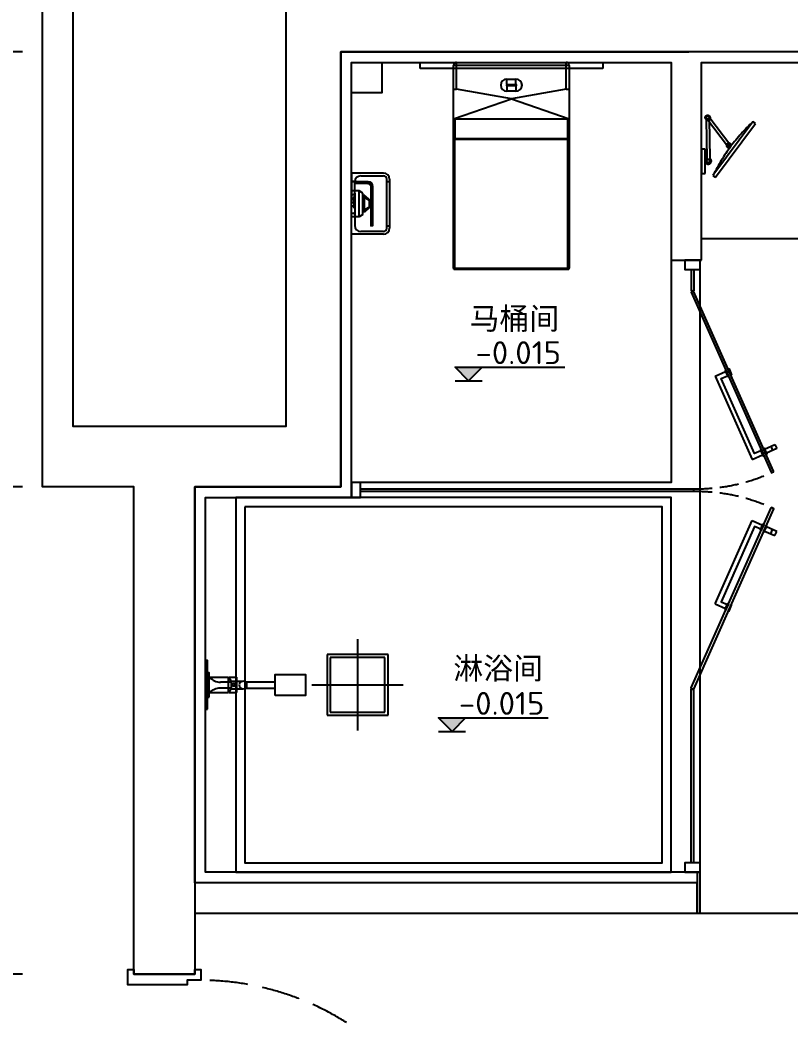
# Model space of a CAD drawing. Header units: inches. Extents: x 193953 to 255442, y -114891 to -62384.
# Drawn here: x 196661 to 199193, y -110216 to -106931 of the extents above; entities that cross this region are included whole.
import ezdxf
from ezdxf.enums import TextEntityAlignment as Align

# ---------------------------------------------------------------- set-up
doc = ezdxf.new("R2010")
doc.units = ezdxf.units.IN
doc.header["$LTSCALE"] = 500
doc.header["$MEASUREMENT"] = 0
for name, pattern in [('DASH', [0.35, 0.25, -0.1]), ('家具平面底图$0$DOM-虚线', [0.35, 0.25, -0.1]), ('家具平面底图$0$DOM-门开启线', [0.666666, 0.333333, -0.111111, 0.111111, -0.111111])]:
    doc.linetypes.add(name, pattern=pattern)
for name, color, linetype in [('0-索引文字', 50, 'Continuous'), ('F-洁具-DOM', 1, 'Continuous'), ('G-装饰造型轮廓线、电气提示线', 3, 'Continuous'), ('L-立面、剖面图、大样图-细线', 134, 'Continuous'), ('P-平面门', 2, 'Continuous')]:
    doc.layers.add(name, color=color, linetype=linetype)
doc.styles.add('DOM-romans.shx', font='dim.shx')
doc.dimstyles.new('DOM_DIM_1 80', dxfattribs={"dimscale": 60, "dimtxt": 1.5, "dimasz": 0.8, "dimexe": 2, "dimexo": 1.5, "dimgap": 0.6, "dimtad": 1, "dimdec": 0, "dimrnd": 5, "dimzin": 12, "dimdsep": 46, "dimtxsty": 'DOM-romans.shx', "dimblk": 'DOM_Dimension_Tick', "dimcen": 0.125, "dimclrd": 44, "dimclre": 44, "dimclrt": 50, "dimadec": 0, "dimazin": 0, "dimtfac": 1, "dimtdec": 0, "dimtix": 1, "dimtmove": 2, "dimatfit": 3, "dimldrblk": 'DOM_Leader_Arrow', "dimfxl": 0, "dimtvp": 1, "dimtolj": 1, "dimtzin": 0, "dimarcsym": 0})

# ---------------------------------------------------------------- blocks, each defined once
blk = doc.blocks.new('A$Caaed0fd6')
at = {"color": 8}
for p, q in [((-279.7, -73), (-553.8, -194.9)), ((-279.7, -73), (-264.7, -106.8)), ((-553.8, -194.9), (-538.8, -228.7)), ((-518, -275.3), (-533.1, -241.5)), ((-510.4, -255.5), (-524.1, -261.6)), ((-519.4, -235.4), (-504.3, -269.2)), ((-504.3, -269.2), (-518, -275.3))]:
    blk.add_line(p, q, dxfattribs=at)
at = {"color": 1}
blk.add_lwpolyline([(-2.4, 5.5), (-3.8, 6), (-595.8, -257.4), (-596.3, -258.7), (-593.8, -264.2), (-592.5, -264.6), (-0.4, -1.3), (0, 0)], close=True, dxfattribs=at)
at = {"color": 8}
for points in [[(-525.1, -222.6), (-534, -202.5), (-287.3, -92.8), (-278.4, -112.9)], [(-264.7, -106.8), (-281.1, -114.1), (-279.9, -116.8), (-277.2, -115.6)], [(-277.2, -115.6), (-263.5, -109.5), (-260.7, -108.3), (-261.9, -105.6), (-264.7, -106.8)], [(-259, -119.6), (-275.4, -126.9), (-276.6, -124.2), (-273.9, -122.9)], [(-273.9, -122.9), (-260.2, -116.8), (-257.5, -115.6), (-256.2, -118.4), (-259, -119.6)], [(-525.1, -222.6), (-541.5, -229.9), (-540.3, -232.7), (-537.6, -231.5)], [(-537.6, -231.5), (-523.9, -225.4), (-521.1, -224.1), (-522.3, -221.4), (-525.1, -222.6)], [(-519.4, -235.4), (-535.8, -242.7), (-537, -240), (-534.3, -238.8)], [(-534.3, -238.8), (-520.6, -232.7), (-517.9, -231.4), (-516.6, -234.2), (-519.4, -235.4)]]:
    blk.add_lwpolyline(points, dxfattribs=at)
at = {"layer": 'P-平面门', "color": 8, "linetype": 'DASH', "ltscale": 0.5}
blk.add_arc((-53.5, -11.3), 596.5, 179.0111, 204.7902, dxfattribs=at)
blk = doc.blocks.new('家具平面底图$0$A$C591D7FFC')
at = {"linetype": '家具平面底图$0$DOM-虚线', "ltscale": 150}
blk.add_lwpolyline([(300, -20), (-300, -20), (-300, 0), (300, 0)], close=True, dxfattribs=at)
blk = doc.blocks.new('家具平面底图$0$A$C619B377B')
at = {"linetype": 'Continuous'}
for p, q in [((-180, 0), (180, 0)), ((-190, -185.2), (-190, -10)), ((190, -10), (190, -185.2)), ((-189.5, -186.2), (-190, -185.2)), ((-189.5, -676), (-189.5, -186.1)), ((-184.5, -185.2), (184.5, -185.2)), ((189.5, -186.2), (190, -185.2)), ((189.5, -186.1), (189.5, -676)), ((189.5, -254), (-189.5, -254)), ((185.5, -680), (-185.5, -680))]:
    blk.add_line(p, q, dxfattribs=at)
at = {"color": 8, "linetype": 'Continuous'}
for p, q in [((-180, -88.3), (-180, 0)), ((180, -88.3), (180, 0)), ((190, -10), (-190, -10)), ((-15, -55), (15, -55)), ((-15, -73), (-15, -55)), ((15, -73), (15, -55)), ((0, -120), (-180, -88.3)), ((-15, -73), (15, -73)), ((15, -77), (-15, -77)), ((-15, -77), (-15, -95)), ((15, -95), (-15, -95)), ((180, -88.3), (0, -120)), ((15, -77), (15, -95)), ((-190, -185.2), (0, -120)), ((0, -120), (190, -185.2)), ((-184.5, -250), (-184.5, -185.2)), ((184.5, -185.2), (184.5, -250)), ((-185.5, -250), (185.5, -250)), ((-185.5, -680), (-185.5, -250)), ((185.5, -680), (185.5, -250)), ((-189.5, -285), (-190, -285)), ((-190, -675), (-190, -285)), ((190, -285), (189.5, -285)), ((190, -285), (190, -675)), ((-190, -675), (-189.5, -675)), ((-189.5, -676), (189.5, -676)), ((-188.7, -679.1), (-188.4, -678.8)), ((188.4, -678.8), (188.7, -679.1)), ((189.9, -675), (190, -675))]:
    blk.add_line(p, q, dxfattribs=at)
at = {"linetype": 'Continuous'}
for centre, radius, start, end in [((-180, -10), 10, 90, 180), ((-185.5, -676), 4, 180, 270), ((185.5, -676), 4, 270, 0)]:
    blk.add_arc(centre, radius, start, end, dxfattribs=at)
at = {"color": 8, "linetype": 'Continuous'}
for centre, radius, start, end in [((180, -10), 10, 0, 90), ((-15, -75), 20, 90, 270), ((15, -75), 20, 270, 90), ((-15, -75), 2, 90, 270), ((15, -75), 2, 270, 90), ((-185.5, -254), 4, 90, 180), ((185.5, -254), 4, 0, 90), ((-185, -285), 5, 155.1791, 180), ((185, -285), 5, 0, 24.7583), ((-185, -675), 5, 180, 217.3553), ((-175, -674.8), 14.5, 191.2565, 193.3174), ((-175.6, -674.9), 13.9, 193.3081, 196.9705), ((-186.9, -676.4), 3.26, 232.0237, 236.5582), ((-183.6, -663.5), 16.5, 252.0625, 255.3707), ((-183.5, -662.9), 17.1, 255.3597, 256.5632), ((183.5, -662.9), 17.1, 283.4368, 284.6403), ((183.6, -663.5), 16.5, 284.6293, 287.9375), ((186.9, -676.4), 3.26, 303.4418, 307.9763), ((175.6, -674.9), 13.9, 343.0295, 346.6919), ((185, -675), 5, 322.6233, 0), ((175, -674.8), 14.5, 346.6826, 348.7435)]:
    blk.add_arc(centre, radius, start, end, dxfattribs=at)
at = {"color": 8, "linetype": 'Continuous', "extrusion": (0, 0, -1)}
for centre, major_axis, start_param, end_param in [((-180, -90.9), (9.99, -1.89), 3.092725, 4.663521), ((180, -90.9), (9.99, 1.89), -1.521928, 0.048868)]:
    blk.add_ellipse(centre, major_axis=major_axis, ratio=0.25825, start_param=start_param, end_param=end_param, dxfattribs=at)
at = {"linetype": 'Continuous', "extrusion": (0, 0, -1)}
for centre, start_param, end_param in [((-184.5, -186.1), 3.145147, 4.712389), ((184.5, -186.1), 4.712389, 6.279631)]:
    blk.add_ellipse(centre, major_axis=(5, 0), ratio=0.176327, start_param=start_param, end_param=end_param, dxfattribs=at)
at = {"layer": 'F-洁具-DOM'}
blk.add_blockref('家具平面底图$0$A$C591D7FFC', (0, 0), dxfattribs=at)
blk = doc.blocks.new('家具平面底图$0$A$C3001446E')
at = {"color": 8, "linetype": '家具平面底图$0$DOM-门开启线', "ltscale": 100}
for p, q in [((-500, 150), (-500, -150)), ((-350, 0), (-650, 0))]:
    blk.add_line(p, q, dxfattribs=at)
at = {"color": 250}
for p, q in [((-131.9, 9.6), (-229.4, 9.6)), ((-85.6, 12.4), (-124.2, 12.4)), ((-85.6, -13.1), (-85.6, 12.4)), ((-85.6, -9.7), (-85.6, 9)), ((-85.6, 9), (-49.5, 9)), ((-131.9, -10.4), (-229.4, -10.4)), ((-85.6, -13.1), (-124.2, -13.1)), ((0, -25), (-5.9, -25))]:
    blk.add_line(p, q, dxfattribs=at)
for p, q in [((-102.2, 25, 0), (-102.2, -25, 0)), ((-77.2, 25, 0), (-102.2, 25, 0)), ((-74.7, 20.8, 0), (-79.9, 20.8, 0)), ((-77.2, 25, 0), (-77.2, 20.8, 0)), ((-13, 25, 0), (-74.7, 25, 0)), ((-77.2, -25, 0), (-102.2, -25, 0)), ((-74.7, -20.8, 0), (-79.9, -20.8, 0)), ((-77.2, -20.8, 0), (-77.2, -25, 0)), ((-13, -25, 0), (-74.7, -25, 0))]:
    blk.add_line(p, q)
at = {"color": 8}
blk.add_line((-74.7, 25, 0), (-74.7, -25, 0), dxfattribs=at)
at = {"linetype": '家具平面底图$0$DOM-虚线', "ltscale": 100}
blk.add_lwpolyline([(-600, -100), (-600, 100), (-400, 100), (-400, -100)], close=True, dxfattribs=at)
at = {"color": 8, "linetype": '家具平面底图$0$DOM-虚线', "ltscale": 100}
blk.add_lwpolyline([(-590, -90), (-590, 90), (-410, 90), (-410, -90)], close=True, dxfattribs=at)
for points in [[(-6.5, -80), (-6.5, 80), (0, 80), (0, -80)], [(-13, -40), (-13, 40), (-6.5, 40), (-6.5, -40)]]:
    blk.add_lwpolyline(points, close=True)
at = {"color": 250}
for points in [[(-229.4, -35.4), (-229.4, 34.6), (-328.7, 34.6), (-328.7, -35.4)], [(0, -25), (-9.8, -25), (-9.8, 25), (0, 25)]]:
    blk.add_lwpolyline(points, close=True, dxfattribs=at)
for points in [[(-9.8, 25), (-14.6, 25, -0.211273), (-49.5, 9, -0.201002)], [(-9.8, -25), (-14.6, -25, 0.210081), (-49.1, -9.7), (-85.6, -9.7)]]:
    blk.add_lwpolyline(points, format="xyb", dxfattribs=at)
blk.add_circle((-124, -0.4), 12.7, dxfattribs=at)
at = {"color": 8}
blk.add_circle((-93.8, 0), 4.17, dxfattribs=at)
blk.add_arc((-43.8, 0, 0), 41.7, 143.1301, 216.8699, dxfattribs=at)
blk = doc.blocks.new('A$C358C41F5')
at = {"color": 8, "linetype": 'DASH', "ltscale": 200}
for p, q in [((-24.9, -138), (-26.8, -9.4)), ((-14.9, -137.6), (-16.8, -9.3)), ((-99.4, -53.7), (-93.4, -58.2)), ((-93, -55.2), (-27.3, -142.1)), ((-90.5, -41.6), (-84.4, -46.1)), ((-85, -49.2), (-19.5, -136))]:
    blk.add_line(p, q, dxfattribs=at)
for points in [[(-168.6, -129.9), (-37.3, 46.5), (-45.3, 52.5), (-176.6, -124)], [(-12, -40), (0, -40), (0, 40), (-12, 40)]]:
    blk.add_lwpolyline(points, close=True, dxfattribs=at)
for centre, radius in [((-22, -0.7), 5), ((-89, -52.2), 4), ((-19.7, -143.8), 7.85), ((-19.7, -143.8), 5)]:
    blk.add_circle(centre, radius, dxfattribs=at)
for centre, radius, start, end in [((-579.8, 312.6), 604.1, 312.896, 333.7833), ((-22, -0.7), 10, 300.8723, 240.8723), ((-21.8, -13.6), 6.6, 41.6275, 140.117), ((-89, -52.2), 5, 37.0519, 217.0519), ((-88.9, -52.1), 7.5, 233.3397, 53.3397)]:
    blk.add_arc(centre, radius, start, end, dxfattribs=at)
blk = doc.blocks.new('A$C9fdc28cc')
at = {"layer": 'F-洁具-DOM'}
blk.add_blockref('A$C358C41F5', (0, 0), dxfattribs=at)
blk = doc.blocks.new('ftfhtg')
at = {"layer": 'L-立面、剖面图、大样图-细线', "color": 8}
for p, q in [((-1050024.2, -439780.5), (-1050024.2, -439789.8)), ((-1050021.4, -439792.6), (-1050015.3, -439792.6)), ((-1050015.3, -439792.6), (-1049983.1, -439792.6)), ((-1050013.1, -439795.3), (-1050013.1, -439794.8)), ((-1049986.7, -439796.7), (-1050011.7, -439796.7)), ((-1050010.3, -439796.7), (-1050010.3, -439803.4)), ((-1050010.3, -439813.7), (-1049988.1, -439813.7)), ((-1050010.3, -439813.7), (-1050010.3, -439830.5)), ((-1049988.4, -439803.6), (-1050010, -439803.6)), ((-1049988.1, -439796.7), (-1049988.1, -439803.4)), ((-1049985.3, -439794.8), (-1049985.3, -439795.3)), ((-1049983.1, -439792.6), (-1049977, -439792.6)), ((-1049974.2, -439789.8), (-1049974.2, -439780.5)), ((-1049872.3, -439813.7), (-1049872.3, -439830.5)), ((-1049872.3, -439813.7), (-1049872.3, -439830.5)), ((-1050010.3, -439830.5), (-1049988.1, -439830.5))]:
    blk.add_line(p, q, dxfattribs=at)
for points in [[(-1050009.7, -439803.6, -0.311671), (-1050006.9, -439806), (-1050006.9, -439813.7)], [(-1049988.3, -439803.6, 0.34884), (-1049991.5, -439806), (-1049991.5, -439813.7)], [(-1049875.3, -439813.6, 0.28759), (-1049880.9, -439811.1, -0.060586), (-1049890.3, -439812.1, 0.212877), (-1049891.2, -439812.9)], [(-1049875.3, -439830.7, -0.28759), (-1049880.9, -439833.2, 0.060586), (-1049890.3, -439832.2, -0.212877), (-1049891.2, -439831.3)]]:
    blk.add_lwpolyline(points, format="xyb", dxfattribs=at)
for centre, radius, start, end in [((-1050021.4, -439789.8), 2.78, 180, 270), ((-1050015.3, -439794.8), 2.22, 0, 90), ((-1050011.7, -439795.3), 1.39, 180, 270), ((-1050010, -439803.4), 0.278, 180, 270), ((-1049988.4, -439803.4), 0.278, 270, 0), ((-1049976.5, -439792), 24.6, 241.9616, 293.8225), ((-1049938.9, -440716.4), 903.9, 93.1128, 93.1201), ((-1049974.8, -439740), 74.9, 259.8433, 276.2556), ((-1049986.7, -439795.3), 1.39, 270, 0), ((-1049983.1, -439794.8), 2.22, 90, 180), ((-1049977, -439789.8), 2.78, 270, 0), ((-1049913.7, -440502.8), 690.3, 86.5611, 94.3932), ((-1049976.5, -439852.2), 24.6, 66.1775, 118.0384), ((-1049974.8, -439904.2), 74.9, 83.7444, 100.1567), ((-1049913.7, -439141.4), 690.3, 265.6068, 273.4389)]:
    blk.add_arc(centre, radius, start, end, dxfattribs=at)
blk = doc.blocks.new('A$Cf4202bee')
at = {"layer": 'G-装饰造型轮廓线、电气提示线', "color": 1, "ltscale": 20}
for points in [[(-15, -200), (-15, -220), (20, -220), (20, -175), (35, -175), (35, 20), (-15, 20), (-15, 0), (0, 0), (0, -200)], [(965, -200), (965, -220), (930, -220), (930, -175), (915, -175), (915, 20), (965, 20), (965, 0), (950, 0), (950, -200)]]:
    blk.add_lwpolyline(points, close=True, dxfattribs=at)
at = {"layer": 'P-平面门', "color": 1, "ltscale": 3}
blk.add_lwpolyline([(65, -1125), (20, -1125), (20, -220), (65, -220)], close=True, dxfattribs=at)
at = {"layer": 'P-平面门', "color": 8, "linetype": 'DASH'}
blk.add_arc((17.9, -214.1), 912.1, 272.9592, 359.63, dxfattribs=at)
at = {"layer": 'P-平面门', "extrusion": (0, 0, -1), "yscale": 0.9000000000232831}
for p, xscale, zscale, rotation in [((-395822.5, 943983.1), 0.9000000000232831, -0.9000000000014552, 90), ((395737.5, 943983.1), -0.9000000000232831, -0.9000000000232831, 270)]:
    blk.add_blockref('ftfhtg', p, dxfattribs=dict(at, xscale=xscale, zscale=zscale, rotation=rotation))
blk = doc.blocks.new('家具平面底图$0$dfsggag')
at = {"color": 8, "linetype": '家具平面底图$0$DOM-虚线', "ltscale": 80}
for p, q in [((-34.9, 36.8), (-42.9, 25.1)), ((-34.9, 36.8), (34.9, 36.8)), ((-27, 43.6), (-12.7, 59.3)), ((-27, 43.6), (-20.4, 42.7)), ((-27, 43.6), (-27, 36.8)), ((-11.1, 59.3), (-20.4, 42.7)), ((-20.4, 42.7), (20.4, 42.7)), ((-20.4, 42.7), (-20.4, 36.8)), ((-12.7, 59.3), (12.7, 59.3)), ((11.1, 59.3), (20.4, 42.7)), ((27, 43.6), (12.7, 59.3)), ((27, 43.6), (20.4, 42.7)), ((20.4, 42.7), (20.4, 36.8)), ((27, 43.6), (27, 36.8)), ((34.9, 36.8), (42.9, 25.1)), ((-42.9, 25.1), (-42.9, 0)), ((-42.9, 25.1), (42.9, 25.1)), ((-42.9, 0), (42.9, 0)), ((42.9, 25.1), (42.9, 0))]:
    blk.add_line(p, q, dxfattribs=at)
for points in [[(-11.3, 11.2), (-4.7, 11.2), (-4.7, 5.1), (-11.3, 5.1)], [(1.2, 11.2), (7.8, 11.2), (7.8, 5.1), (1.2, 5.1)], [(13.6, 11.2), (20.2, 11.2), (20.2, 5.1), (13.6, 5.1)]]:
    blk.add_lwpolyline(points, close=True, dxfattribs=at)
blk = doc.blocks.new('家具平面底图$0$A$C08F94FB0')
at = {"linetype": 'Continuous'}
for p, q in [((-100.5, 0), (-30.5, 0)), ((-100.5, -105), (-100.5, 0)), ((-30.5, 0), (-30.5, -7)), ((100.5, 0), (30.5, 0)), ((100.5, -105), (100.5, 0)), ((-0.5, -125), (-80.5, -125)), ((80.5, -125), (-0.5, -125))]:
    blk.add_line(p, q, dxfattribs=at)
at = {"color": 8, "linetype": 'Continuous'}
for p, q in [((-30.5, 0), (30.5, 0)), ((-91.5, -105), (-91.5, -31)), ((-0.5, -11), (-71.5, -11)), ((34.5, -11), (-36.3, -11)), ((30.5, 0), (30.5, -7)), ((34.5, -11), (71.5, -11)), ((91.5, -31), (91.5, -105)), ((-80.5, -116), (-0.5, -116)), ((-0.5, -116), (80.5, -116))]:
    blk.add_line(p, q, dxfattribs=at)
at = {"color": 8}
for p, q in [((-72.1, -116), (-72.1, -125)), ((73.5, -116), (73.5, -125))]:
    blk.add_line(p, q, dxfattribs=at)
at = {"color": 8, "linetype": 'Continuous'}
for centre, radius, start, end in [((-71.5, -31), 20, 90, 180), ((34.5, -7), 4, 180, 270), ((71.5, -31), 20, 0, 90), ((-80.5, -105), 11, 180, 270), ((80.5, -105), 11, 270, 0)]:
    blk.add_arc(centre, radius, start, end, dxfattribs=at)
at = {"linetype": 'Continuous'}
for centre, radius, start, end in [((-34.5, -7), 4, 270, 0), ((-80.5, -105), 20, 180, 270), ((80.5, -105), 20, 270, 0)]:
    blk.add_arc(centre, radius, start, end, dxfattribs=at)
blk = doc.blocks.new('家具平面底图$0$A$C2B4824DF')
for p, q in [((63.5, -57), (63.5, 72.7)), ((69.2, 73), (63.8, 73)), ((69.5, -57), (69.5, 72.7)), ((0, -13.5), (0, -72.5)), ((9.5, -13), (0.5, -13)), ((10, -73), (10, -13.5)), ((0.5, -73), (9.5, -73)), ((53.5, -67), (10, -67)), ((10, -73), (53.5, -73))]:
    blk.add_line(p, q)
at = {"color": 250}
for p, q in [((69.5, 69), (63.5, 69)), ((69.5, 66.2), (63.5, 66.2)), ((63.8, -57), (63.8, 73)), ((63.8, 65.9), (69.2, 65.9)), ((69.2, -57), (69.2, 73)), ((69.5, 62.1), (63.5, 62.1)), ((69.2, 64.9), (63.8, 64.9)), ((10, -13.5), (0, -13.5)), ((0.5, -73), (0.5, -13)), ((9.5, -73), (9.5, -13)), ((69.5, -47.1), (63.5, -47.1)), ((69.5, -51.2), (63.5, -51.2)), ((63.8, -57), (63.5, -57)), ((69.2, -49.9), (63.8, -49.9)), ((69.2, -50.9), (63.8, -50.9)), ((69.2, -57), (69.5, -57)), ((10, -72.5), (0, -72.5)), ((53.5, -67.3), (10, -67.3)), ((10, -72.7), (53.5, -72.7)), ((53.5, -67.3), (53.5, -67)), ((53.5, -72.7), (53.5, -73))]:
    blk.add_line(p, q, dxfattribs=at)
for centre, radius, start, end in [((63.8, 72.7), 0.3, 90, 180), ((69.2, 72.7), 0.3, 0, 90), ((0.5, -13.5), 0.5, 90, 180), ((9.5, -13.5), 0.5, 0, 90), ((53.5, -57), 16, 270, 0), ((53.5, -57), 10, 270, 0), ((0.5, -72.5), 0.5, 180, 270), ((9.5, -72.5), 0.5, 270, 342.3099)]:
    blk.add_arc(centre, radius, start, end)
for radius in [15.7, 10.3]:
    blk.add_arc((53.5, -57), radius, 270, 0, dxfattribs=at)
for points, start_tangent, end_tangent in [([(63.5, 66.2), (63.5, 66.1), (63.6, 66), (63.7, 65.9), (63.8, 65.9)], (0, -1), (1, 0)), ([(69.2, 65.9), (69.3, 65.9), (69.4, 66), (69.5, 66.1), (69.5, 66.2)], (1, 0), (0, 1)), ([(63.5, 65.2), (63.5, 65.1), (63.6, 65), (63.7, 64.9), (63.8, 64.9)], (0, -1), (1, 0)), ([(69.5, 65.2), (69.5, 65.1), (69.4, 65), (69.3, 64.9), (69.2, 64.9)], (0, -1), (-1, 0)), ([(63.5, -50.2), (63.5, -50.1), (63.6, -50), (63.7, -49.9), (63.8, -49.9)], (0, 1), (1, 0)), ([(63.8, -50.9), (63.7, -50.9), (63.6, -51), (63.5, -51.1), (63.5, -51.2)], (-1, 0), (0, -1)), ([(69.5, -50.2), (69.5, -50.1), (69.4, -50), (69.3, -49.9), (69.2, -49.9)], (0, 1), (-1, 0)), ([(69.5, -51.2), (69.5, -51.1), (69.4, -51), (69.3, -50.9), (69.2, -50.9)], (0, 1), (-1, 0))]:
    blk.add_spline(points, degree=3, dxfattribs=dict(at, start_tangent=start_tangent, end_tangent=end_tangent))
blk = doc.blocks.new('A$Ce1599806')
at = {"layer": 'F-洁具-DOM', "xscale": -1, "rotation": 180}
blk.add_blockref('家具平面底图$0$A$C08F94FB0', (0, 0), dxfattribs=at)
at = {"layer": 'F-洁具-DOM', "rotation": 90}
blk.add_blockref('家具平面底图$0$A$C2B4824DF', (0, 0), dxfattribs=at)
at = {"layer": 'F-洁具-DOM'}
blk.add_blockref('家具平面底图$0$dfsggag', (0, 0), dxfattribs=at)
blk = doc.blocks.new('DOM_Dimension_Tick')
at = {"color": 0, "linetype": 'ByBlock'}
for p, q in [((-1.091, 0), (0, 0)), ((0, 0), (1.091, 0))]:
    blk.add_line(p, q, dxfattribs=at)
at = {"color": 0, "linetype": 'Continuous', "const_width": 0.608}
blk.add_lwpolyline([(-0.61, -0.61), (0.61, 0.61)], dxfattribs=at)
blk = doc.blocks.new('*D377')
at = {"color": 44, "lineweight": -2, "transparency": 16777216}
for p, q in [((196668.8, -110065.3), (196248.8, -110065.3)), ((196368.8, -110967.3), (196368.8, -110113.3)), ((196668.8, -111015.3), (196248.8, -111015.3))]:
    blk.add_line(p, q, dxfattribs=at)
at = {"layer": 'Defpoints', "color": 0, "transparency": 16777216}
for p in [(196368.8, -110065.3), (197134.5, -110065.3), (197161.8, -111015.3)]:
    blk.add_point(p, dxfattribs=at)
at = {"color": 44, "lineweight": -2, "transparency": 16777216, "xscale": 48, "yscale": 48, "zscale": 48}
for p, rotation in [((196368.8, -110065.3), 90), ((196368.8, -111015.3), 270)]:
    blk.add_blockref('DOM_Dimension_Tick', p, dxfattribs=dict(at, rotation=rotation))
at = {"color": 50, "transparency": 16777216, "insert": (196287.8, -110540.3), "char_height": 90, "attachment_point": 5, "rotation": 90, "style": 'DOM-romans.shx'}
blk.add_mtext('\\A1;950', dxfattribs=at)
blk = doc.blocks.new('DOM_Leader_Arrow')
at = {"color": 0, "linetype": 'ByBlock'}
blk.add_line((0, 0), (-1.5, 0), dxfattribs=at)
for points in [[(-1.288, 1.003), (-0.895, 1.278), (-0.36, 0), (0, 0)], [(-1.288, -1.003), (-0.895, -1.278), (-0.36, 0), (0, 0)]]:
    blk.add_solid(points, dxfattribs=at)
blk = doc.blocks.new('*D378')
at = {"color": 44, "lineweight": -2, "transparency": 16777216}
for p, q in [((196668.8, -108465.3), (196248.8, -108465.3)), ((196368.8, -110017.3), (196368.8, -108513.3)), ((196668.8, -110065.3), (196248.8, -110065.3))]:
    blk.add_line(p, q, dxfattribs=at)
at = {"layer": 'Defpoints', "color": 0, "transparency": 16777216}
for p in [(196368.8, -108465.3), (197234.5, -108465.3), (197134.5, -110065.3)]:
    blk.add_point(p, dxfattribs=at)
at = {"color": 44, "lineweight": -2, "transparency": 16777216, "xscale": 48, "yscale": 48, "zscale": 48}
for p, rotation in [((196368.8, -108465.3), 90), ((196368.8, -110065.3), 270)]:
    blk.add_blockref('DOM_Dimension_Tick', p, dxfattribs=dict(at, rotation=rotation))
at = {"color": 50, "transparency": 16777216, "insert": (196287.8, -109265.3), "char_height": 90, "attachment_point": 5, "rotation": 90, "style": 'DOM-romans.shx'}
blk.add_mtext('\\A1;1600', dxfattribs=at)
blk = doc.blocks.new('*D379')
at = {"color": 44, "lineweight": -2, "transparency": 16777216}
for p, q in [((196668.8, -107035.3), (196248.8, -107035.3)), ((196368.8, -108417.3), (196368.8, -107083.3)), ((196668.8, -108465.3), (196248.8, -108465.3))]:
    blk.add_line(p, q, dxfattribs=at)
at = {"layer": 'Defpoints', "color": 0, "transparency": 16777216}
for p in [(196368.8, -107035.3), (197714.5, -107035.3), (197234.5, -108465.3)]:
    blk.add_point(p, dxfattribs=at)
at = {"color": 44, "lineweight": -2, "transparency": 16777216, "xscale": 48, "yscale": 48, "zscale": 48}
for p, rotation in [((196368.8, -107035.3), 90), ((196368.8, -108465.3), 270)]:
    blk.add_blockref('DOM_Dimension_Tick', p, dxfattribs=dict(at, rotation=rotation))
at = {"color": 50, "transparency": 16777216, "insert": (196287.8, -107750.3), "char_height": 90, "attachment_point": 5, "rotation": 90, "style": 'DOM-romans.shx'}
blk.add_mtext('\\A1;1430', dxfattribs=at)
blk = doc.blocks.new('*D382')
at = {"color": 44, "lineweight": -2, "transparency": 16777216}
for p, q in [((197234.5, -106577.2), (197234.5, -106157.2)), ((197714.5, -106577.2), (197714.5, -106157.2)), ((197282.5, -106277.2), (197666.5, -106277.2))]:
    blk.add_line(p, q, dxfattribs=at)
at = {"layer": 'Defpoints', "color": 0, "transparency": 16777216}
for p in [(197714.5, -106277.2), (197234.5, -108465.3), (197714.5, -108465.3)]:
    blk.add_point(p, dxfattribs=at)
at = {"color": 44, "lineweight": -2, "transparency": 16777216, "xscale": 48, "yscale": 48, "zscale": 48, "rotation": 180}
blk.add_blockref('DOM_Dimension_Tick', (197234.5, -106277.2), dxfattribs=at)
at = {"color": 44, "lineweight": -2, "transparency": 16777216, "xscale": 48, "yscale": 48, "zscale": 48}
blk.add_blockref('DOM_Dimension_Tick', (197714.5, -106277.2), dxfattribs=at)
at = {"color": 50, "transparency": 16777216, "insert": (197474.5, -106196.2), "char_height": 90, "attachment_point": 5, "style": 'DOM-romans.shx'}
blk.add_mtext('\\A1;480', dxfattribs=at)
blk = doc.blocks.new('*D383')
at = {"color": 44, "lineweight": -2, "transparency": 16777216}
for p, q in [((197714.5, -106577.2), (197714.5, -106157.2)), ((198899.5, -106577.2), (198899.5, -106157.2)), ((197762.5, -106277.2), (198851.5, -106277.2))]:
    blk.add_line(p, q, dxfattribs=at)
at = {"layer": 'Defpoints', "color": 0, "transparency": 16777216}
for p in [(198899.5, -106277.2), (198899.5, -107070.3), (197714.5, -108465.3)]:
    blk.add_point(p, dxfattribs=at)
at = {"color": 44, "lineweight": -2, "transparency": 16777216, "xscale": 48, "yscale": 48, "zscale": 48, "rotation": 180}
blk.add_blockref('DOM_Dimension_Tick', (197714.5, -106277.2), dxfattribs=at)
at = {"color": 44, "lineweight": -2, "transparency": 16777216, "xscale": 48, "yscale": 48, "zscale": 48}
blk.add_blockref('DOM_Dimension_Tick', (198899.5, -106277.2), dxfattribs=at)
at = {"color": 50, "transparency": 16777216, "insert": (198307, -106196.2), "char_height": 90, "attachment_point": 5, "style": 'DOM-romans.shx'}
blk.add_mtext('\\A1;1185', dxfattribs=at)
blk = doc.blocks.new('*D384')
at = {"color": 44, "lineweight": -2, "transparency": 16777216}
for p, q in [((198899.5, -106577.2), (198899.5, -106157.2)), ((201249.5, -106577.2), (201249.5, -106157.2)), ((198947.5, -106277.2), (201201.5, -106277.2))]:
    blk.add_line(p, q, dxfattribs=at)
at = {"layer": 'Defpoints', "color": 0, "transparency": 16777216}
for p in [(201249.5, -106277.2), (198899.5, -107070.3), (201249.5, -107085.3)]:
    blk.add_point(p, dxfattribs=at)
at = {"color": 44, "lineweight": -2, "transparency": 16777216, "xscale": 48, "yscale": 48, "zscale": 48, "rotation": 180}
blk.add_blockref('DOM_Dimension_Tick', (198899.5, -106277.2), dxfattribs=at)
at = {"color": 44, "lineweight": -2, "transparency": 16777216, "xscale": 48, "yscale": 48, "zscale": 48}
blk.add_blockref('DOM_Dimension_Tick', (201249.5, -106277.2), dxfattribs=at)
at = {"color": 50, "transparency": 16777216, "insert": (200074.5, -106196.2), "char_height": 90, "attachment_point": 5, "style": 'DOM-romans.shx'}
blk.add_mtext('\\A1;2350', dxfattribs=at)
blk = doc.blocks.new('DOM-平面标高符号')
blk.add_hatch(color=256).paths.add_polyline_path([(1.47, 1.5), (0, 0), (-1.47, 1.5)])
at = {"color": 150}
for p, q in [((-1.47, 1.5), (10.53, 1.5)), ((-1.47, 0), (1.47, 0))]:
    blk.add_line(p, q, dxfattribs=at)
blk.add_lwpolyline([(1.47, 1.5), (0, 0), (-1.47, 1.5)], close=True, dxfattribs=at)
at = {"style": 'DOM-romans.shx', "width": 0.444477}
blk.add_attdef('ELEV', text='', height=2.5, dxfattribs=at).set_placement((0.75, 1.82), (10.11, 1.82), align=Align.FIT)

msp = doc.modelspace()

# ---------------------------------------------------------------- linework, layer by layer
at = {"color": 3}
for p, q in [((198899.5, -107720.3), (198899.5, -107070.3)), ((198799.5, -107720.3), (198899.5, -107720.3))]:
    msp.add_line(p, q, dxfattribs=at)
at = {"color": 6}
for p, q in [((198899.5, -107070.3), (201149.5, -107070.3)), ((198884.5, -109730.3), (198884.5, -109765.3))]:
    msp.add_line(p, q, dxfattribs=at)
at = {"color": 8}
for p, q in [((198894.5, -109700.3), (198894.5, -107720.3)), ((198894.5, -109865.3), (201249.5, -109865.3))]:
    msp.add_line(p, q, dxfattribs=at)
at = {"color": 1}
for p, q in [((198865.5, -107750.3), (198865.5, -107821.4)), ((198873.5, -107750.3), (198873.5, -107821.4)), ((198865.5, -107821.4), (198873.5, -107821.4)), ((197779.5, -108471.3), (198873.5, -108471.3)), ((197779.5, -108479.3), (198873.5, -108479.3)), ((198873.5, -108479.3), (198873.5, -108471.3)), ((198865.5, -109700.3), (198865.5, -109129.3)), ((198865.5, -109129.3), (198873.5, -109129.3)), ((198873.5, -109700.3), (198873.5, -109129.3))]:
    msp.add_line(p, q, dxfattribs=at)
at = {"color": 4}
for points in [[(197034.5, -110065.3), (197034.5, -108465.3), (196734.5, -108465.3), (196734.5, -106465.3), (196834.5, -106465.3), (196834.5, -108265.3), (197534.5, -108265.3), (197534.5, -106465.3), (197714.5, -106465.3), (197714.5, -106835.3), (205786.9, -106835.3)], [(205786.9, -107035.3), (197714.5, -107035.3), (197714.5, -108265.3), (197714.5, -108465.3), (197234.5, -108465.3), (197234.5, -110065.3), (197034.5, -110065.3)], [(198884.5, -109765.3), (197234.5, -109765.3), (197234.5, -108465.3), (197714.5, -108465.3), (197714.5, -107035.3), (198857.5, -107035.3)]]:
    msp.add_lwpolyline(points, dxfattribs=at)
at = {"color": 3}
msp.add_lwpolyline([(198884.5, -109730.3), (197269.5, -109730.3), (197269.5, -108500.3), (197749.5, -108500.3), (197749.5, -107070.3), (198799.5, -107070.3), (198799.5, -107720.3)], dxfattribs=at)
at = {"color": 1}
for points in [[(197749.5, -107070.3), (197849.5, -107070.3), (197849.5, -107170.3), (197749.5, -107170.3)], [(198894.5, -107750.3), (198894.5, -107720.3), (198844.5, -107720.3), (198844.5, -107750.3)], [(197779.5, -108450.3), (197749.5, -108450.3), (197749.5, -108500.3), (197779.5, -108500.3)], [(198894.5, -109730.3), (198894.5, -109700.3), (198844.5, -109700.3), (198844.5, -109730.3)], [(198884.5, -109865.3), (198894.5, -109865.3), (198894.5, -109730.3), (198884.5, -109730.3)]]:
    msp.add_lwpolyline(points, close=True, dxfattribs=at)
at = {"color": 8}
for points in [[(197749.5, -108450.3), (197749.5, -107070.3), (198799.5, -107070.3), (198799.5, -108450.3)], [(197269.5, -108500.3), (197369.5, -108500.3), (197369.5, -109730.3), (197269.5, -109730.3)], [(197369.5, -108500.3), (197369.5, -109730.3), (198799.5, -109730.3), (198799.5, -108500.3)], [(197399.5, -108530.3), (197399.5, -109700.3), (198769.5, -109700.3), (198769.5, -108530.3)]]:
    msp.add_lwpolyline(points, close=True, dxfattribs=at)
at = {"color": 2}
msp.add_lwpolyline([(201149.5, -107070.3), (201149.5, -107650.3), (198899.5, -107650.3), (198899.5, -107070.3)], close=True, dxfattribs=at)
at = {"color": 4}
msp.add_lwpolyline([(197234.5, -109865.3), (198884.5, -109865.3), (198884.5, -109765.3), (197234.5, -109765.3)], close=True, dxfattribs=at)

# ---------------------------------------------------------------- block references
at = {"color": 6}
for name, p, rotation in [('A$C9fdc28cc', (198899.5, -107395.3), 180), ('A$Caaed0fd6', (198871, -107821.3), 90.00000000000001), ('A$Cf4202bee', (197034.5, -111015.3), 90.00000000000001)]:
    msp.add_blockref(name, p, dxfattribs=dict(at, rotation=rotation))
at = {"color": 8, "xscale": -1, "rotation": 270}
msp.add_blockref('A$Ce1599806', (197749.5, -107534.8), dxfattribs=at)
at = {"color": 6, "xscale": -1, "rotation": 90}
msp.add_blockref('A$Caaed0fd6', (198871, -109129.3), dxfattribs=at)
at = {"layer": '0-索引文字'}
ref = msp.add_blockref('DOM-平面标高符号', (198134.3, -108116.2), dxfattribs=dict(at, xscale=30, yscale=30, zscale=30))
ref.add_attrib('ELEV', '-0.015', dxfattribs={"layer": '0', "height": 75, "style": 'DOM-romans.shx', "width": 0.802779}).set_placement((198156.8, -108061.6), (198437.8, -108061.6), align=Align.FIT)
ref = msp.add_blockref('DOM-平面标高符号', (198079.7, -109268.2), dxfattribs=dict(at, xscale=30, yscale=30, zscale=30))
ref.add_attrib('ELEV', '-0.015', dxfattribs={"layer": '0', "height": 75, "style": 'DOM-romans.shx', "width": 0.802779}).set_placement((198102.2, -109213.6), (198383.2, -109213.6), align=Align.FIT)
at = {"layer": 'F-洁具-DOM', "color": 6}
msp.add_blockref('家具平面底图$0$A$C619B377B', (198274.5, -107070.3), dxfattribs=at)
at = {"layer": 'F-洁具-DOM', "xscale": -1}
msp.add_blockref('家具平面底图$0$A$C3001446E', (197269.5, -109115.3), dxfattribs=at)

# ---------------------------------------------------------------- texts
at = {"color": 50, "char_height": 72, "attachment_point": 5, "style": 'DOM-romans.shx'}
for s, insert in [('\\A1;{\\fSimSun|b0|i0|c134|p2;马桶间}', (198284.5, -107915.8)), ('\\A1;{\\fSimSun|b0|i0|c134|p2;淋浴间}', (198231.2, -109064.8))]:
    msp.add_mtext(s, dxfattribs=dict(at, insert=insert))

# ---------------------------------------------------------------- dimensions: what is measured, and where the dimension line sits
at = {"color": 6}
for base, p1, p2, picture, middle in [((197714.5, -106277.2), (197234.5, -108465.3), (197714.5, -108465.3), '*D382', (197474.5, -106196.2)), ((198899.5, -106277.2), (197714.5, -108465.3), (198899.5, -107070.3), '*D383', (198307, -106196.2)), ((201249.5, -106277.2), (198899.5, -107070.3), (201249.5, -107085.3), '*D384', (200074.5, -106196.2))]:
    dim = msp.add_linear_dim(base=base, p1=p1, p2=p2, dimstyle='DOM_DIM_1 80', dxfattribs=at)
    dim.commit()
    dim.dimension.update_dxf_attribs({"geometry": picture, "text_midpoint": middle})
for base, p1, p2, picture, middle in [((196368.8, -107035.3), (197234.5, -108465.3), (197714.5, -107035.3), '*D379', (196287.8, -107750.3)), ((196368.8, -108465.3), (197134.5, -110065.3), (197234.5, -108465.3), '*D378', (196287.8, -109265.3)), ((196368.8, -110065.3), (197161.8, -111015.3), (197134.5, -110065.3), '*D377', (196287.8, -110540.3))]:
    dim = msp.add_linear_dim(base=base, p1=p1, p2=p2, angle=90, dimstyle='DOM_DIM_1 80', dxfattribs=at)
    dim.commit()
    dim.dimension.update_dxf_attribs({"geometry": picture, "text_midpoint": middle})

doc.saveas('drawing.dxf')
